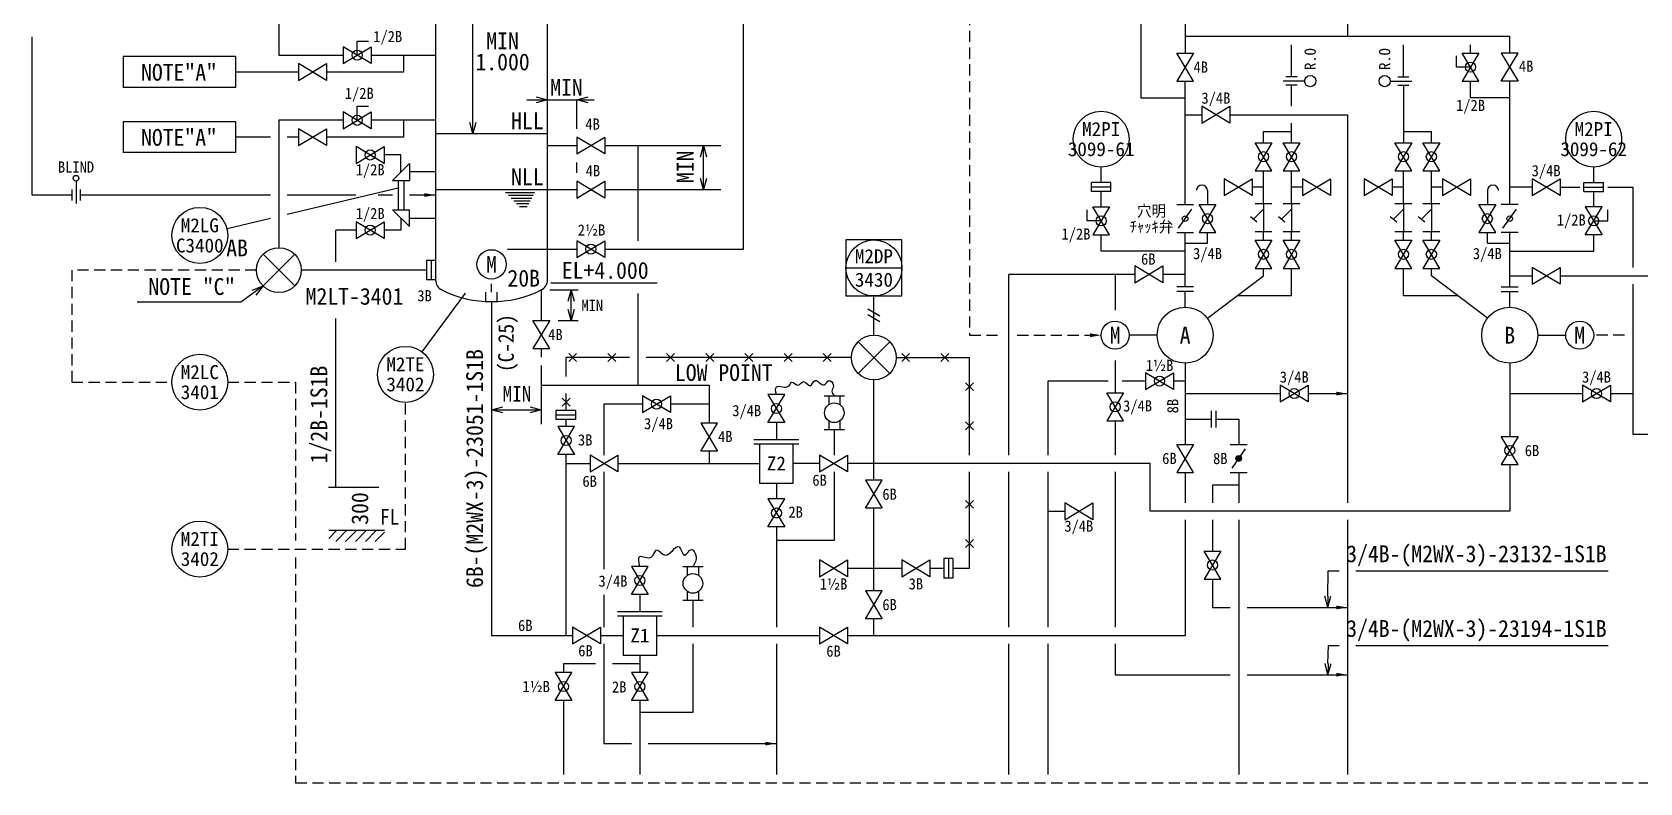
# Model space of a CAD drawing. Extents: x -5 to 813, y -6 to 574.
# Drawn here: x 158 to 445.3, y 196.9 to 330.9 of the extents above; entities that cross this region are included whole.
import ezdxf
from ezdxf.enums import TextEntityAlignment as Align

# ---------------------------------------------------------------- set-up
doc = ezdxf.new("R2010")
doc.units = 0
doc.header["$LTSCALE"] = 8
doc.header["$MEASUREMENT"] = 0
doc.linetypes.add('HIDDEN', pattern=[0.375, 0.25, -0.125])
doc.layers.get('0').update_dxf_attribs({"linetype": 'CONTINUOUS'})
for name, color, linetype in [('1', 7, 'CONTINUOUS'), ('2', 7, 'CONTINUOUS'), ('4', 7, 'CONTINUOUS'), ('5', 7, 'CONTINUOUS'), ('9', 7, 'CONTINUOUS')]:
    doc.layers.add(name, color=color, linetype=linetype)
doc.styles.get("Standard").update_dxf_attribs({"font": 'MS Gothic.ttf'})

# ---------------------------------------------------------------- blocks, each defined once
blk = doc.blocks.new('AR_OPEN')
at = {"color": 0}
for p, q in [((0, 0), (-1, 0.27)), ((-1, 0), (0, 0)), ((0, 0), (-1, -0.27))]:
    blk.add_line(p, q, dxfattribs=at)
blk = doc.blocks.new('_Open30')
at = {"color": 0, "linetype": 'ByBlock', "lineweight": -2}
for p, q in [((-1, 0.27), (0, 0)), ((0, 0), (-1, -0.27)), ((0, 0), (-1, 0))]:
    blk.add_line(p, q, dxfattribs=at)
blk = doc.blocks.new('計測設備一般_現場')
at = {"layer": '2', "color": 7}
blk.add_circle((625.98, 353.21), 5, dxfattribs=at)
for tag, p in [('TAG2', (625.98, 355.01)), ('TAG1', (625.98, 351.41))]:
    blk.add_attdef(tag, text='', height=2.5, dxfattribs=at).set_placement(p, align=Align.MIDDLE)
blk = doc.blocks.new('CRT_計器室')
at = {"layer": '4', "color": 7}
blk.add_line((503.83, 302.5), (513.83, 302.5), dxfattribs=at)
blk.add_lwpolyline([(503.83, 297.5), (513.83, 297.5), (513.83, 307.5), (503.83, 307.5)], close=True, dxfattribs=at)
blk.add_circle((508.83, 302.5), 5, dxfattribs=at)
blk.add_attdef('TAG15', text='', height=2.5, dxfattribs=at).set_placement((508.83, 304.6), align=Align.MIDDLE)
blk.add_attdef('TAG16', text='', height=2.5, dxfattribs=at).set_placement((508.83, 300.4), align=Align.MIDDLE_CENTER)

msp = doc.modelspace()

# ---------------------------------------------------------------- hatches: boundary and pattern name
at = {"layer": '1'}
h = msp.add_hatch(dxfattribs=at)
h.set_pattern_fill('ANSI37', scale=0.02, angle=90, style=0)
h.set_pattern_definition([(135, (552.4098, 205.135913), (-0.04490128, -0.04490128), []), (225, (552.4098, 205.135913), (0.04490128, -0.04490128), [])])
h.paths.add_polyline_path([(373.59, 255.31, 0.153915), (373.31, 255.22), (373.59, 254.81)])
h.paths.add_polyline_path([(373.59, 254.81), (374.09, 254.81, 0.414214), (373.59, 255.31)])
h.paths.add_polyline_path([(373.88, 254.4, 0.244698), (374.09, 254.81), (373.59, 254.81)])
h.paths.add_polyline_path([(373.59, 254.31, 0.153915), (373.88, 254.4), (373.59, 254.81)])
h.paths.add_polyline_path([(373.59, 254.81), (373.09, 254.81, 0.414214), (373.59, 254.31)])
h.paths.add_polyline_path([(373.31, 255.22, 0.244698), (373.09, 254.81), (373.59, 254.81)])
at = {"layer": '9'}
h = msp.add_hatch(dxfattribs=at)
h.set_pattern_fill('ANSI31', scale=10, style=0)
h.set_pattern_definition([(45, (-189.2891, -74.9078), (-0.8838835, 0.8838835), [])])
h.paths.add_polyline_path([(220.99, 242), (210.99, 242), (210.99, 240), (220.99, 240)])

# ---------------------------------------------------------------- linework, layer by layer
at = {"layer": '1', "color": 7}
for p, q in [((230.09, 478.94), (230.09, 286.69)), ((250.09, 286.69), (250.09, 478.94)), ((213.59, 328.31), (213.59, 325.31)), ((213.59, 325.31), (218.59, 328.31)), ((218.59, 325.31), (213.59, 328.31)), ((216.09, 326.81), (216.09, 329.31)), ((216.09, 329.31), (218.09, 329.31)), ((218.59, 328.31), (218.59, 325.31)), ((205.59, 325.31), (205.59, 322.31)), ((205.59, 322.31), (210.59, 325.31)), ((210.59, 322.31), (205.59, 325.31)), ((210.59, 325.31), (210.59, 322.31)), ((365.51, 322.19), (362.51, 327.19)), ((362.51, 327.19), (365.51, 327.19)), ((365.51, 327.19), (362.51, 322.19)), ((412.51, 324.69), (412.51, 326.69)), ((415.01, 324.69), (412.51, 324.69)), ((416.51, 322.19), (413.51, 327.19)), ((413.51, 327.19), (416.51, 327.19)), ((416.51, 327.19), (413.51, 322.19)), ((420.51, 322.19), (423.51, 327.19)), ((423.51, 327.19), (420.51, 327.19)), ((420.51, 327.19), (423.51, 322.19)), ((362.51, 322.19), (365.51, 322.19)), ((383.01, 322.19), (381.51, 322.19)), ((384.01, 322.94), (382.01, 322.94)), ((385.36, 322.19), (383.01, 322.19)), ((400.66, 322.19), (403.01, 322.19)), ((402.01, 322.94), (404.01, 322.94)), ((403.01, 322.19), (404.51, 322.19)), ((413.51, 322.19), (416.51, 322.19)), ((423.51, 322.19), (420.51, 322.19)), ((246.42, 318.86), (258.4, 318.86)), ((248.09, 319.4), (250.09, 318.86)), ((250.09, 318.86), (248.09, 318.33)), ((255.34, 318.86), (257.34, 319.4)), ((257.34, 318.33), (255.34, 318.86)), ((255.34, 313.68), (255.34, 318.86)), ((384.01, 321.44), (382.01, 321.44)), ((402.01, 321.44), (404.01, 321.44)), ((213.59, 316.69), (213.59, 313.69)), ((213.59, 313.69), (218.59, 316.69)), ((218.59, 313.69), (213.59, 316.69)), ((216.09, 315.19), (216.09, 317.69)), ((216.09, 317.69), (218.09, 317.69)), ((218.59, 316.69), (218.59, 313.69)), ((367.01, 317.69), (367.01, 314.69)), ((367.01, 314.69), (372.01, 317.69)), ((372.01, 314.69), (367.01, 317.69)), ((372.01, 317.69), (372.01, 314.69)), ((205.59, 313.69), (205.59, 310.69)), ((205.59, 310.69), (210.59, 313.69)), ((210.59, 310.69), (205.59, 313.69)), ((210.59, 313.69), (210.59, 310.69)), ((215.9, 310.5), (215.9, 307.5)), ((215.9, 307.5), (220.9, 310.5)), ((220.9, 307.5), (215.9, 310.5)), ((220.9, 310.5), (220.9, 307.5)), ((230.09, 312.81), (250.09, 312.81)), ((255.34, 312.18), (255.34, 309.18)), ((255.34, 309.18), (260.34, 312.18)), ((260.34, 309.18), (255.34, 312.18)), ((260.34, 312.18), (260.34, 309.18)), ((277.42, 308.68), (277.96, 310.68)), ((277.96, 302.81), (277.96, 310.7)), ((277.96, 310.68), (278.5, 308.68)), ((379.51, 306.19), (376.51, 311.19)), ((376.51, 311.19), (379.51, 311.19)), ((379.51, 311.19), (376.51, 306.19)), ((384.51, 306.19), (381.51, 311.19)), ((381.51, 311.19), (384.51, 311.19)), ((384.51, 311.19), (381.51, 306.19)), ((404.51, 306.19), (401.51, 311.19)), ((401.51, 311.19), (404.51, 311.19)), ((404.51, 311.19), (401.51, 306.19)), ((409.51, 306.19), (406.51, 311.19)), ((406.51, 311.19), (409.51, 311.19)), ((409.51, 311.19), (406.51, 306.19)), ((225.4, 307.47), (222.4, 304.47)), ((225.4, 307.47), (225.4, 304.47)), ((255.34, 305.81), (255.34, 307.68)), ((277.96, 302.81), (277.42, 304.81)), ((278.5, 304.81), (277.96, 302.81)), ((371.01, 304.74), (371.01, 301.74)), ((371.01, 301.74), (376.01, 304.74)), ((376.01, 301.74), (371.01, 304.74)), ((376.01, 304.74), (376.01, 301.74)), ((376.51, 306.19), (379.51, 306.19)), ((381.51, 306.19), (384.51, 306.19)), ((385.01, 304.74), (385.01, 301.74)), ((385.01, 301.74), (390.01, 304.74)), ((390.01, 301.74), (385.01, 304.74)), ((390.01, 304.74), (390.01, 301.74)), ((396.01, 304.74), (396.01, 301.74)), ((396.01, 301.74), (401.01, 304.74)), ((401.01, 301.74), (396.01, 304.74)), ((401.01, 304.74), (401.01, 301.74)), ((401.51, 306.19), (404.51, 306.19)), ((406.51, 306.19), (409.51, 306.19)), ((410.01, 304.74), (410.01, 301.74)), ((410.01, 301.74), (415.01, 304.74)), ((415.01, 301.74), (410.01, 304.74)), ((415.01, 304.74), (415.01, 301.74)), ((426.01, 304.74), (426.01, 301.74)), ((426.01, 301.74), (431.01, 304.74)), ((431.01, 301.74), (426.01, 304.74)), ((431.01, 304.74), (431.01, 301.74)), ((165.1, 302.85), (165.1, 300.85)), ((165.85, 304.35), (165.85, 301.85)), ((165.85, 301.85), (165.85, 300.35)), ((166.6, 302.85), (166.6, 300.85)), ((222.4, 304.47), (225.4, 304.47)), ((230.09, 302.81), (250.09, 302.81)), ((242.6, 302.31), (247.79, 302.31)), ((243.09, 301.81), (247.53, 301.81)), ((255.34, 304.31), (255.34, 301.31)), ((255.34, 301.31), (260.34, 304.31)), ((260.34, 301.31), (255.34, 304.31)), ((260.34, 304.31), (260.34, 301.31)), ((350.76, 304.07), (347.26, 304.07)), ((347.26, 302.47), (347.26, 304.07)), ((350.76, 303.27), (347.26, 303.27)), ((350.76, 302.47), (347.26, 302.47)), ((350.76, 302.47), (350.76, 304.07)), ((435.26, 304.07), (438.76, 304.07)), ((435.26, 302.47), (435.26, 304.07)), ((435.26, 303.27), (438.76, 303.27)), ((435.26, 302.47), (438.76, 302.47)), ((438.76, 302.47), (438.76, 304.07)), ((222.4, 299.23), (225.4, 299.23)), ((225.4, 296.23), (222.4, 299.23)), ((225.4, 296.23), (225.4, 299.23)), ((243.58, 301.31), (247.27, 301.31)), ((244.07, 300.81), (247, 300.81)), ((244.57, 300.31), (246.74, 300.31)), ((245.06, 299.81), (246.48, 299.81)), ((346.51, 297.23), (346.51, 299.23)), ((350.51, 294.73), (347.51, 299.73)), ((347.51, 299.73), (350.51, 299.73)), ((350.51, 299.73), (347.51, 294.73)), ((362.51, 300.13), (365.51, 300.13)), ((362.8, 295.91), (365.21, 299.35)), ((369.51, 295.13), (366.51, 300.13)), ((366.51, 300.13), (369.51, 300.13)), ((369.51, 300.13), (366.51, 295.13)), ((378.01, 299.3), (376.24, 297.53)), ((379.51, 300.3), (376.51, 300.3)), ((378.01, 300.3), (378.01, 295.3)), ((383.01, 299.3), (381.24, 297.53)), ((384.51, 300.3), (381.51, 300.3)), ((383.01, 300.3), (383.01, 295.3)), ((403.01, 299.3), (401.24, 297.53)), ((404.51, 300.3), (401.51, 300.3)), ((403.01, 300.3), (403.01, 295.3)), ((408.01, 299.3), (406.24, 297.53)), ((409.51, 300.3), (406.51, 300.3)), ((408.01, 300.3), (408.01, 295.3)), ((419.51, 295.13), (416.51, 300.13)), ((416.51, 300.13), (419.51, 300.13)), ((419.51, 300.13), (416.51, 295.13)), ((423.51, 300.13), (420.51, 300.13)), ((420.8, 295.91), (423.21, 299.35)), ((435.51, 294.73), (438.51, 299.73)), ((438.51, 299.73), (435.51, 299.73)), ((435.51, 299.73), (438.51, 294.73)), ((439.51, 297.23), (439.51, 299.23)), ((215.9, 297.09), (215.9, 294.09)), ((215.9, 294.09), (220.9, 297.09)), ((220.9, 294.09), (215.9, 297.09)), ((220.9, 297.09), (220.9, 294.09)), ((349.01, 297.23), (346.51, 297.23)), ((375.67, 298.01), (376.82, 297.05)), ((380.67, 298.01), (381.82, 297.05)), ((400.67, 298.01), (401.82, 297.05)), ((405.67, 298.01), (406.82, 297.05)), ((437.01, 297.23), (439.51, 297.23)), ((255.34, 293.69), (255.34, 290.69)), ((255.34, 290.69), (260.34, 293.69)), ((260.34, 290.69), (255.34, 293.69)), ((260.34, 293.69), (260.34, 290.69)), ((347.51, 294.73), (350.51, 294.73)), ((362.51, 295.13), (365.51, 295.13)), ((366.51, 295.13), (369.51, 295.13)), ((379.51, 295.3), (376.51, 295.3)), ((379.51, 288.76), (376.51, 293.76)), ((376.51, 293.76), (379.51, 293.76)), ((379.51, 293.76), (376.51, 288.76)), ((384.51, 295.3), (381.51, 295.3)), ((384.51, 288.76), (381.51, 293.76)), ((381.51, 293.76), (384.51, 293.76)), ((384.51, 293.76), (381.51, 288.76)), ((404.51, 295.3), (401.51, 295.3)), ((404.51, 288.76), (401.51, 293.76)), ((401.51, 293.76), (404.51, 293.76)), ((404.51, 293.76), (401.51, 288.76)), ((409.51, 295.3), (406.51, 295.3)), ((409.51, 288.76), (406.51, 293.76)), ((406.51, 293.76), (409.51, 293.76)), ((409.51, 293.76), (406.51, 288.76)), ((416.51, 295.13), (419.51, 295.13)), ((423.51, 295.13), (420.51, 295.13)), ((438.51, 294.73), (435.51, 294.73)), ((204.92, 291.27), (199.27, 285.61)), ((199.27, 291.27), (204.92, 285.61)), ((228.49, 290.18), (228.49, 286.68)), ((230.09, 290.18), (228.49, 290.18)), ((229.29, 290.18), (229.29, 286.68)), ((230.09, 290.18), (230.09, 286.68)), ((355.01, 289.18), (355.01, 286.18)), ((355.01, 286.18), (360.01, 289.18)), ((360.01, 286.18), (355.01, 289.18)), ((360.01, 289.18), (360.01, 286.18)), ((376.51, 288.76), (379.51, 288.76)), ((381.51, 288.76), (384.51, 288.76)), ((401.51, 288.76), (404.51, 288.76)), ((406.51, 288.76), (409.51, 288.76)), ((431.01, 285.92), (426.01, 288.92)), ((426.01, 288.92), (426.01, 285.92)), ((426.01, 285.92), (431.01, 288.92)), ((431.01, 288.92), (431.01, 285.92)), ((230.09, 286.68), (228.49, 286.68)), ((239.09, 282.84), (239.09, 284.49)), ((240.09, 284.49), (240.09, 285.99)), ((241.09, 282.84), (241.09, 284.49)), ((250.48, 284.9), (255.58, 284.9)), ((253.79, 282.88), (254.33, 284.88)), ((254.33, 279.42), (254.33, 284.9)), ((254.33, 284.88), (254.86, 282.88)), ((365.51, 285.44), (362.51, 285.44)), ((365.51, 284.64), (362.51, 284.64)), ((420.51, 285.44), (423.51, 285.44)), ((420.51, 284.64), (423.51, 284.64)), ((250.48, 274.42), (247.48, 279.42)), ((247.48, 279.42), (250.48, 279.42)), ((250.48, 279.42), (247.48, 274.42)), ((251.98, 279.42), (255.58, 279.42)), ((254.33, 279.42), (253.79, 281.42)), ((254.86, 281.42), (254.33, 279.42)), ((247.48, 274.42), (250.48, 274.42)), ((311.24, 275.66), (305.58, 270)), ((305.58, 275.66), (311.24, 270)), ((356.95, 270.13), (356.95, 267.13)), ((356.95, 267.13), (361.95, 270.13)), ((361.95, 267.13), (356.95, 270.13)), ((361.95, 270.13), (361.95, 267.13)), ((381.01, 267.9), (381.01, 264.9)), ((381.01, 264.9), (386.01, 267.9)), ((386.01, 264.9), (381.01, 267.9)), ((386.01, 267.9), (386.01, 264.9)), ((435.01, 267.9), (435.01, 264.9)), ((435.01, 264.9), (440.01, 267.9)), ((440.01, 264.9), (435.01, 267.9)), ((440.01, 267.9), (440.01, 264.9)), ((267.08, 266.01), (267.08, 263.01)), ((267.08, 263.01), (272.08, 266.01)), ((272.08, 263.01), (267.08, 266.01)), ((272.08, 266.01), (272.08, 263.01)), ((292.48, 266.22), (289.48, 266.22)), ((289.48, 266.22), (292.48, 261.22)), ((289.48, 261.22), (292.48, 266.22)), ((299.53, 265.97), (303.13, 265.97)), ((300.33, 265.97), (300.33, 264.41)), ((302.33, 265.97), (302.33, 264.41)), ((353.01, 261.54), (350.01, 266.54)), ((350.01, 266.54), (353.01, 266.54)), ((353.01, 266.54), (350.01, 261.54)), ((240.09, 263.48), (242.09, 264.01)), ((242.09, 262.94), (240.09, 263.48)), ((240.09, 263.48), (248.98, 263.48)), ((246.98, 264.01), (248.98, 263.48)), ((248.98, 263.48), (246.98, 262.94)), ((255.16, 263.36), (251.66, 263.36)), ((251.66, 261.76), (251.66, 263.36)), ((255.16, 262.56), (251.66, 262.56)), ((255.16, 261.76), (251.66, 261.76)), ((255.16, 261.76), (255.16, 263.36)), ((300.33, 261.54), (300.33, 259.97)), ((302.33, 261.54), (302.33, 259.97)), ((350.01, 261.54), (353.01, 261.54)), ((368.74, 260.34), (368.74, 263.34)), ((369.54, 260.34), (369.54, 263.34)), ((254.91, 260.52), (251.91, 260.52)), ((251.91, 260.52), (254.91, 255.52)), ((251.91, 255.52), (254.91, 260.52)), ((280.48, 261.09), (277.48, 261.09)), ((277.48, 261.09), (280.48, 256.09)), ((277.48, 256.09), (280.48, 261.09)), ((292.48, 261.22), (289.48, 261.22)), ((299.53, 259.97), (303.13, 259.97)), ((423.51, 253.75), (420.51, 258.75)), ((420.51, 258.75), (423.51, 258.75)), ((423.51, 258.75), (420.51, 253.75)), ((280.48, 256.09), (277.48, 256.09)), ((286.98, 258.22), (294.98, 258.22)), ((286.98, 257.42), (294.98, 257.42)), ((287.98, 257.42), (287.98, 250.42)), ((293.98, 250.42), (293.98, 257.42)), ((365.51, 252.31), (362.51, 257.31)), ((362.51, 257.31), (365.51, 257.31)), ((365.51, 257.31), (362.51, 252.31)), ((372.09, 257.31), (375.09, 257.31)), ((372.39, 253.09), (374.8, 256.53)), ((254.91, 255.52), (251.91, 255.52)), ((257.68, 255.42), (257.68, 252.42)), ((257.68, 252.42), (262.68, 255.42)), ((262.68, 252.42), (257.68, 255.42)), ((262.68, 255.42), (262.68, 252.42)), ((298.7, 255.42), (298.7, 252.42)), ((298.7, 252.42), (303.7, 255.42)), ((303.7, 252.42), (298.7, 255.42)), ((303.7, 255.42), (303.7, 252.42)), ((420.51, 253.75), (423.51, 253.75)), ((287.98, 250.42), (293.98, 250.42)), ((309.91, 250.92), (306.91, 250.92)), ((306.91, 250.92), (309.91, 245.92)), ((306.91, 245.92), (309.91, 250.92)), ((362.51, 252.31), (365.51, 252.31)), ((372.09, 252.31), (375.09, 252.31)), ((292.48, 247.58), (289.48, 247.58)), ((289.48, 247.58), (292.48, 242.58)), ((289.48, 242.58), (292.48, 247.58)), ((309.91, 245.92), (306.91, 245.92)), ((342.51, 246.88), (342.51, 243.88)), ((342.51, 243.88), (347.51, 246.88)), ((347.51, 243.88), (342.51, 246.88)), ((347.51, 246.88), (347.51, 243.88)), ((292.48, 242.58), (289.48, 242.58)), ((298.7, 236.71), (298.7, 233.71)), ((298.7, 233.71), (303.7, 236.71)), ((303.7, 233.71), (298.7, 236.71)), ((303.7, 236.71), (303.7, 233.71)), ((313.41, 236.71), (313.41, 233.71)), ((313.41, 233.71), (318.41, 236.71)), ((318.41, 233.71), (313.41, 236.71)), ((318.41, 236.71), (318.41, 233.71)), ((320.91, 236.96), (320.91, 233.46)), ((322.51, 236.96), (320.91, 236.96)), ((321.71, 236.96), (321.71, 233.46)), ((322.51, 236.96), (322.51, 233.46)), ((370.41, 233.29), (367.41, 238.29)), ((367.41, 238.29), (370.41, 238.29)), ((370.41, 238.29), (367.41, 233.29)), ((268.1, 235.51), (265.1, 235.51)), ((265.1, 235.51), (268.1, 230.51)), ((265.1, 230.51), (268.1, 235.51)), ((274.27, 235.51), (277.87, 235.51)), ((275.07, 235.51), (275.07, 233.95)), ((277.07, 235.51), (277.07, 233.95)), ((322.51, 233.46), (320.91, 233.46)), ((367.41, 233.29), (370.41, 233.29)), ((268.1, 230.51), (265.1, 230.51)), ((275.07, 231.08), (275.07, 229.51)), ((277.07, 231.08), (277.07, 229.51)), ((309.91, 231.21), (306.91, 231.21)), ((306.91, 231.21), (309.91, 226.21)), ((306.91, 226.21), (309.91, 231.21)), ((262.6, 227.51), (270.6, 227.51)), ((274.27, 229.51), (277.87, 229.51)), ((254.55, 224.71), (254.55, 221.71)), ((254.55, 221.71), (259.55, 224.71)), ((259.55, 221.71), (254.55, 224.71)), ((259.55, 224.71), (259.55, 221.71)), ((262.6, 226.71), (270.6, 226.71)), ((263.6, 226.71), (263.6, 219.71)), ((269.6, 219.71), (269.6, 226.71)), ((298.7, 224.71), (298.7, 221.71)), ((298.7, 221.71), (303.7, 224.71)), ((303.7, 221.71), (298.7, 224.71)), ((303.7, 224.71), (303.7, 221.71)), ((309.91, 226.21), (306.91, 226.21)), ((263.6, 219.71), (269.6, 219.71)), ((254.43, 216.59), (251.43, 216.59)), ((251.43, 216.59), (254.43, 211.59)), ((251.43, 211.59), (254.43, 216.59)), ((268.1, 216.59), (265.1, 216.59)), ((265.1, 216.59), (268.1, 211.59)), ((265.1, 211.59), (268.1, 216.59)), ((254.43, 211.59), (251.43, 211.59)), ((268.1, 211.59), (265.1, 211.59))]:
    msp.add_line(p, q, dxfattribs=at)
msp.add_lwpolyline([(197.65, 284.43), (195.27, 282.7), (176.75, 282.7)], dxfattribs=at)
for centre, radius in [((216.09, 326.81), 0.9), ((415.01, 324.69), 0.9), ((386.36, 322.19), 1), ((399.66, 322.19), 1), ((216.09, 315.19), 0.9), ((218.4, 309), 0.9), ((378.01, 308.69), 0.9), ((383.01, 308.69), 0.9), ((403.01, 308.69), 0.9), ((408.01, 308.69), 0.9), ((165.85, 304.85), 0.5), ((218.4, 295.59), 0.9), ((349.01, 297.23), 0.9), ((364.01, 297.63), 0.5), ((368.01, 297.63), 0.9), ((418.01, 297.63), 0.9), ((422.01, 297.63), 0.5), ((437.01, 297.23), 0.9), ((257.84, 292.19), 0.9), ((202.09, 288.44), 4), ((240.09, 289.47), 2.62), ((378.01, 291.26), 0.9), ((383.01, 291.26), 0.9), ((403.01, 291.26), 0.9), ((408.01, 291.26), 0.9), ((364.01, 276.82), 5), ((422.01, 276.82), 5), ((351.51, 276.82), 2.5), ((434.51, 276.82), 2.5), ((308.41, 272.83), 4), ((359.45, 268.63), 0.9), ((383.51, 266.4), 0.9), ((437.51, 266.4), 0.9), ((269.58, 264.51), 0.9), ((290.98, 263.72), 0.9), ((301.33, 262.97), 1.75), ((351.51, 264.04), 0.9), ((253.41, 258.02), 0.9), ((422.01, 256.25), 0.9), ((373.59, 254.81), 0.5), ((290.98, 245.08), 0.9), ((368.91, 235.79), 0.9), ((266.6, 233.01), 0.9), ((276.07, 232.51), 1.75), ((252.93, 214.09), 0.9), ((266.6, 214.09), 0.9)]:
    msp.add_circle(centre, radius, dxfattribs=at)
for centre, radius, start, end in [((232.09, 286.69), 2, 180, 243.6122), ((240.09, 302.81), 20, 243.6122, 296.3878), ((248.09, 286.69), 2, 296.3878, 0)]:
    msp.add_arc(centre, radius, start, end, dxfattribs=at)
at = {"layer": '2', "color": 7, "linetype": 'HIDDEN'}
for p, q in [((325.51, 385.19), (325.51, 276.82)), ((198.09, 288.44), (165.09, 288.44)), ((165.09, 288.44), (165.09, 268.44)), ((325.51, 276.82), (331.01, 276.82)), ((334.01, 276.82), (349.01, 276.82)), ((442.51, 276.82), (437.01, 276.82)), ((165.09, 268.44), (182.96, 268.44)), ((192.96, 268.44), (205.09, 268.44)), ((205.09, 268.44), (205.09, 240.15)), ((224.7, 238.65), (224.7, 264.83)), ((192.96, 238.65), (224.7, 238.65)), ((205.09, 237.15), (205.09, 196.91)), ((205.09, 196.91), (488.01, 196.91))]:
    msp.add_line(p, q, dxfattribs=at)
at = {"layer": '2', "color": 7}
for p, q in [((349.01, 304.07), (349.01, 306.82)), ((437.01, 304.07), (437.01, 306.82)), ((223.4, 303.05), (203.59, 298.35)), ((200.59, 297.64), (192.83, 295.8)), ((227.68, 273.85), (235.44, 284.31)), ((308.41, 276.83), (308.41, 283.83)), ((309.49, 280.2), (307.33, 281.45)), ((309.49, 279.2), (307.33, 280.45)), ((253.87, 273.54), (255.28, 272.12)), ((253.87, 272.12), (255.28, 273.54)), ((260.87, 273.54), (262.28, 272.12)), ((260.87, 272.12), (262.28, 273.54)), ((271.37, 273.54), (272.78, 272.12)), ((271.37, 272.12), (272.78, 273.54)), ((278.37, 273.54), (279.78, 272.12)), ((278.37, 272.12), (279.78, 273.54)), ((285.37, 273.54), (286.78, 272.12)), ((285.37, 272.12), (286.78, 273.54)), ((292.37, 273.54), (293.78, 272.12)), ((292.37, 272.12), (293.78, 273.54)), ((299.37, 273.54), (300.78, 272.12)), ((299.37, 272.12), (300.78, 273.54)), ((313.37, 273.54), (314.78, 272.12)), ((313.37, 272.12), (314.78, 273.54)), ((320.37, 273.54), (321.78, 272.12)), ((320.37, 272.12), (321.78, 273.54)), ((264.74, 272.83), (253.41, 272.83)), ((253.41, 269.42), (253.41, 272.83)), ((304.41, 272.83), (267.74, 272.83)), ((312.41, 272.83), (325.51, 272.83)), ((325.51, 255.42), (325.51, 272.83)), ((324.8, 268.33), (326.22, 266.92)), ((324.8, 266.92), (326.22, 268.33)), ((252.7, 265.6), (254.11, 264.18)), ((252.7, 264.18), (254.11, 265.6)), ((253.41, 263.36), (253.41, 266.42)), ((324.8, 261.33), (326.22, 259.92)), ((324.8, 259.92), (326.22, 261.33)), ((325.51, 235.21), (325.51, 252.42)), ((324.8, 247.33), (326.22, 245.92)), ((324.8, 245.92), (326.22, 247.33)), ((324.8, 240.33), (326.22, 238.92)), ((324.8, 238.92), (326.22, 240.33)), ((322.51, 235.21), (325.51, 235.21))]:
    msp.add_line(p, q, dxfattribs=at)
at = {"layer": '2', "color": 7, "linetype": 'HIDDEN'}
msp.add_solid([(347.01, 277.15), (349.01, 276.82), (347.01, 276.48)], dxfattribs=at)
at = {"layer": '5', "color": 7}
for p, q in [((285.09, 292.19), (285.09, 392.19)), ((393.01, 350.19), (393.01, 330.19)), ((202.09, 341.31), (202.09, 326.81)), ((356.08, 337.59), (356.08, 319.19)), ((364.01, 337.59), (364.01, 327.19)), ((158.01, 301.85), (158.01, 330.07)), ((364.01, 330.19), (422.01, 330.19)), ((383.01, 322.94), (383.01, 328.69)), ((403.01, 322.94), (403.01, 328.69)), ((415.01, 327.19), (415.01, 328.69)), ((422.01, 327.19), (422.01, 330.19)), ((202.09, 326.81), (213.59, 326.81)), ((218.59, 326.81), (230.09, 326.81)), ((224.34, 326.81), (224.34, 323.81)), ((205.59, 323.81), (194.34, 323.81)), ((224.34, 323.81), (210.59, 323.81)), ((364.01, 300.13), (364.01, 322.19)), ((415.01, 319.19), (415.01, 322.19)), ((422.01, 300.13), (422.01, 322.19)), ((356.08, 319.19), (364.01, 319.19)), ((383.01, 317.69), (383.01, 321.44)), ((403.01, 321.44), (403.01, 311.19)), ((422.01, 319.19), (415.01, 319.19)), ((364.01, 316.19), (367.01, 316.19)), ((372.01, 316.19), (393.01, 316.19)), ((393.01, 316.19), (393.01, 246.88)), ((213.59, 315.19), (202.09, 315.19)), ((202.09, 315.19), (202.09, 292.44)), ((230.09, 315.19), (218.59, 315.19)), ((224.34, 315.19), (224.34, 315.19)), ((224.34, 315.19), (224.34, 312.19)), ((378.01, 311.19), (378.01, 313.19)), ((378.01, 313.19), (383.01, 313.19)), ((383.01, 311.19), (383.01, 314.69)), ((403.01, 313.19), (408.01, 313.19)), ((408.01, 311.19), (408.01, 313.19)), ((200.59, 312.19), (194.34, 312.19)), ((205.59, 312.19), (203.59, 312.19)), ((224.34, 312.19), (210.59, 312.19)), ((250.09, 310.68), (255.34, 310.68)), ((260.34, 310.68), (281.04, 310.68)), ((266.24, 310.68), (266.24, 293.69)), ((223.9, 309), (220.9, 309)), ((223.9, 305.97), (223.9, 309)), ((230.09, 305.97), (225.4, 305.97)), ((378.01, 300.3), (378.01, 306.19)), ((383.01, 300.3), (383.01, 306.19)), ((403.01, 300.3), (403.01, 306.19)), ((408.01, 300.3), (408.01, 306.19)), ((165.1, 301.85), (158.01, 301.85)), ((200.59, 301.85), (166.6, 301.85)), ((215.86, 301.85), (203.59, 301.85)), ((222.4, 301.85), (219.86, 301.85)), ((223.4, 304.47), (223.4, 299.23)), ((224.4, 304.47), (224.4, 299.23)), ((230.09, 301.85), (225.4, 301.85)), ((250.09, 302.81), (255.34, 302.81)), ((260.34, 302.81), (281.04, 302.81)), ((349.01, 299.73), (349.01, 302.47)), ((368.01, 302.63), (368.01, 300.13)), ((378.01, 303.24), (376.01, 303.24)), ((385.01, 303.24), (383.01, 303.24)), ((403.01, 303.24), (401.01, 303.24)), ((410.01, 303.24), (408.01, 303.24)), ((418.01, 302.63), (418.01, 300.13)), ((426.01, 303.24), (422.01, 303.24)), ((431.01, 303.24), (434.51, 303.24)), ((437.01, 299.73), (437.01, 302.47)), ((439.51, 303.24), (444.01, 303.24)), ((444.01, 303.24), (444.01, 288.92)), ((223.9, 297.73), (223.9, 295.59)), ((225.4, 297.73), (230.09, 297.73)), ((215.9, 295.59), (212.28, 295.59)), ((212.28, 289.94), (212.28, 295.59)), ((223.9, 295.59), (220.9, 295.59)), ((349.01, 291.82), (349.01, 294.73)), ((364.01, 285.44), (364.01, 295.13)), ((364.01, 293.24), (368.01, 293.24)), ((368.01, 293.24), (368.01, 295.13)), ((378.01, 293.76), (378.01, 295.3)), ((383.01, 293.76), (383.01, 295.3)), ((403.01, 293.76), (403.01, 295.3)), ((408.01, 293.76), (408.01, 295.3)), ((418.01, 293.24), (418.01, 295.13)), ((418.01, 293.24), (422.01, 293.24)), ((422.01, 285.44), (422.01, 295.13)), ((437.01, 291.82), (437.01, 294.73)), ((242.93, 292.19), (255.34, 292.19)), ((260.34, 292.19), (285.09, 292.19)), ((364.01, 291.82), (349.01, 291.82)), ((422.01, 291.82), (437.01, 291.82)), ((228.49, 288.44), (206.09, 288.44)), ((355.01, 287.68), (332.51, 287.68)), ((332.51, 255.42), (332.51, 287.68)), ((351.51, 287.68), (351.51, 281.32)), ((364.01, 287.68), (360.01, 287.68)), ((367.99, 279.84), (378.01, 287.42)), ((378.01, 287.42), (378.01, 288.76)), ((383.01, 283.89), (383.01, 288.76)), ((403.01, 283.89), (403.01, 288.76)), ((408.01, 287.42), (408.01, 288.76)), ((418.02, 279.84), (408.01, 287.42)), ((422.01, 287.42), (426.01, 287.42)), ((431.01, 287.42), (451.01, 287.42)), ((248.98, 284.9), (248.98, 279.42)), ((364.01, 281.82), (364.01, 284.64)), ((422.01, 281.82), (422.01, 284.64)), ((444.01, 285.92), (444.01, 259.14)), ((240.09, 282.81), (240.09, 223.21)), ((266.24, 284.26), (266.24, 267.92)), ((373.34, 283.89), (383.01, 283.89)), ((403.01, 283.89), (412.68, 283.89)), ((212.28, 249.72), (212.28, 279.83)), ((359.01, 276.82), (354.01, 276.82)), ((427.01, 276.82), (432.01, 276.82)), ((248.98, 274.42), (248.98, 272.92)), ((248.98, 271.42), (248.98, 260.96)), ((351.51, 272.32), (351.51, 266.54)), ((364.01, 271.82), (364.01, 257.31)), ((422.01, 271.82), (422.01, 258.75)), ((248.98, 267.92), (278.98, 267.92)), ((278.98, 267.92), (278.98, 261.09)), ((308.41, 250.92), (308.41, 268.83)), ((339.51, 268.63), (339.51, 255.42)), ((350.26, 268.63), (339.51, 268.63)), ((356.95, 268.63), (352.76, 268.63)), ((364.01, 268.63), (361.95, 268.63)), ((267.08, 264.51), (260.18, 264.51)), ((260.18, 264.51), (260.18, 255.42)), ((278.98, 264.51), (272.08, 264.51)), ((364.01, 266.4), (381.01, 266.4)), ((386.01, 266.4), (393.01, 266.4)), ((422.01, 266.4), (435.01, 266.4)), ((440.01, 266.4), (444.01, 266.4)), ((253.41, 260.52), (253.41, 261.76)), ((351.51, 261.54), (351.51, 255.42)), ((364.01, 261.84), (368.74, 261.84)), ((369.54, 261.84), (373.59, 261.84)), ((373.59, 261.84), (373.59, 257.31)), ((290.98, 261.22), (290.98, 258.22)), ((301.33, 259.97), (301.33, 255.42)), ((444.01, 259.14), (451.01, 259.14)), ((278.98, 256.09), (278.98, 253.92)), ((253.41, 223.21), (253.41, 255.52)), ((253.41, 253.92), (257.68, 253.92)), ((262.68, 253.92), (287.98, 253.92)), ((298.7, 253.92), (293.98, 253.92)), ((357.76, 253.92), (303.7, 253.92)), ((357.76, 245.38), (357.76, 253.92)), ((422.01, 253.75), (422.01, 245.38)), ((260.18, 252.42), (260.18, 235.05)), ((290.98, 250.42), (290.98, 247.58)), ((301.33, 252.42), (301.33, 240.16)), ((332.51, 224.71), (332.51, 252.42)), ((339.51, 252.42), (339.51, 224.71)), ((351.51, 252.42), (351.51, 224.71)), ((364.01, 252.31), (364.01, 246.88)), ((373.59, 250.06), (368.91, 250.06)), ((368.91, 250.06), (368.91, 246.88)), ((373.59, 252.31), (373.59, 246.88)), ((308.41, 231.21), (308.41, 245.92)), ((339.51, 245.38), (342.51, 245.38)), ((422.01, 245.38), (357.76, 245.38)), ((290.98, 242.58), (290.98, 224.71)), ((364.01, 243.88), (364.01, 223.21)), ((368.91, 243.88), (368.91, 238.29)), ((373.59, 243.88), (373.59, 198.41)), ((393.01, 243.88), (393.01, 198.41)), ((301.33, 240.16), (290.98, 240.16)), ((303.7, 235.21), (313.41, 235.21)), ((318.41, 235.21), (320.91, 235.21)), ((368.91, 233.29), (368.91, 228.21)), ((260.18, 230.48), (260.18, 224.71)), ((266.6, 230.51), (266.6, 227.51)), ((276.07, 229.51), (276.07, 224.71)), ((368.91, 228.21), (372.09, 228.21)), ((375.09, 228.21), (393.01, 228.21)), ((308.41, 223.21), (308.41, 226.21)), ((240.09, 223.21), (254.55, 223.21)), ((259.55, 223.21), (263.6, 223.21)), ((260.18, 221.71), (260.18, 203.91)), ((269.6, 223.21), (298.7, 223.21)), ((276.07, 221.71), (276.07, 209.45)), ((290.98, 221.71), (290.98, 198.41)), ((303.7, 223.21), (364.01, 223.21)), ((332.51, 198.41), (332.51, 221.71)), ((339.51, 221.71), (339.51, 198.41)), ((351.51, 221.71), (351.51, 216.21)), ((266.6, 219.71), (266.6, 216.59)), ((258.68, 218.15), (252.93, 218.15)), ((252.93, 218.15), (252.93, 216.59)), ((266.6, 218.15), (261.68, 218.15)), ((351.51, 216.21), (372.09, 216.21)), ((375.09, 216.21), (393.01, 216.21)), ((252.93, 211.59), (252.93, 198.41)), ((266.6, 211.59), (266.6, 198.41)), ((276.07, 209.45), (266.6, 209.45)), ((260.18, 203.91), (265.1, 203.91)), ((268.1, 203.91), (290.98, 203.91))]:
    msp.add_line(p, q, dxfattribs=at)
for points in [[(236.75, 314.81), (236.75, 340.81)], [(389.52, 230.21), (389.58, 234.77), (391.51, 234.77)], [(389.58, 234.77), (391.51, 234.77)], [(394.51, 234.77), (439.58, 234.77)], [(389.54, 218.21), (389.63, 221.43), (391.51, 221.43)], [(389.63, 221.43), (391.51, 221.43)], [(394.51, 221.43), (439.58, 221.43)]]:
    msp.add_lwpolyline(points, dxfattribs=at)
for centre in [(367.01, 302.63), (419.01, 302.63)]:
    msp.add_arc(centre, 1, 0, 180, dxfattribs=at)
for points in [[(290.98, 266.22), (290.98, 267.61), (293.25, 267.8), (293.76, 268.44), (294.77, 267.89), (295.83, 268.53), (297.03, 267.8), (297.9, 268.72), (299.51, 267.94), (300.34, 268.72), (301.17, 267.84), (300.89, 266.83), (301.33, 265.97)], [(266.6, 235.51), (266.6, 237.34), (268.59, 237.2), (269.59, 238.48), (271.09, 237.55), (273.59, 239.05), (274.59, 237.55), (275.8, 238.55), (276.59, 237.48), (276.07, 235.51)]]:
    msp.add_spline(points, degree=3, dxfattribs=at)
for points in [[(228.09, 302.18), (230.09, 301.85), (228.09, 301.52)], [(391.01, 266.73), (393.01, 266.4), (391.01, 266.06)], [(391.01, 228.55), (393.01, 228.21), (391.01, 227.88)], [(391.01, 216.55), (393.01, 216.21), (391.01, 215.88)], [(288.98, 204.24), (290.98, 203.91), (288.98, 203.57)]]:
    msp.add_solid(points, dxfattribs=at)
at = {"layer": '9', "color": 7}
for p, q in [((194.34, 326.56), (174.29, 326.56)), ((174.29, 326.56), (174.29, 321.06)), ((194.34, 326.56), (194.34, 321.06)), ((194.34, 321.06), (174.29, 321.06)), ((194.34, 314.94), (174.29, 314.94)), ((174.29, 314.94), (174.29, 309.44)), ((194.34, 314.94), (194.34, 309.44)), ((194.34, 309.44), (174.29, 309.44)), ((250.69, 286.16), (269.71, 286.16)), ((210.98, 249.72), (219.96, 249.72)), ((210.99, 242), (220.99, 242))]:
    msp.add_line(p, q, dxfattribs=at)

# ---------------------------------------------------------------- block references
at = {"layer": '1', "color": 7, "xscale": 1.999999999999981, "yscale": 2, "zscale": 2, "rotation": 36.06737427692309}
msp.add_blockref('_Open30', (199.27, 285.61), dxfattribs=at)
at = {"layer": '2', "color": 7}
for p, values in [((-276.97, -41.39), {'TAG2': 'M2PI', 'TAG1': '3099-61'}), ((-188.97, -41.39), {'TAG2': 'M2PI', 'TAG1': '3099-62'}), ((-438.02, -58.57), {'TAG2': 'M2LG', 'TAG1': 'C3400'}), ((-438.02, -84.77), {'TAG2': 'M2LC', 'TAG1': '3401'}), ((-401.28, -83.38), {'TAG2': 'M2TE', 'TAG1': '3402'}), ((-438.02, -114.56), {'TAG2': 'M2TI', 'TAG1': '3402'})]:
    msp.add_blockref('計測設備一般_現場', p, dxfattribs=at).add_auto_attribs(values)
at = {"layer": '4', "color": 7}
msp.add_blockref('CRT_計器室', (-200.42, -13.67), dxfattribs=at).add_auto_attribs({'TAG15': 'M2DP', 'TAG16': '3430'})
at = {"layer": '5', "color": 7, "yscale": 2, "zscale": 2}
for name, p, xscale, rotation in [('_Open30', (236.75, 312.81), 2, 270), ('AR_OPEN', (389.49, 228.21), 2.000000000000039, 269.1382400972983), ('AR_OPEN', (389.49, 216.21), 1.999999999999945, 268.4341755070541)]:
    msp.add_blockref(name, p, dxfattribs=dict(at, xscale=xscale, rotation=rotation))

# ---------------------------------------------------------------- texts
at = {"layer": '1', "color": 7}
for s, height, width, p in [('1/2B', 2, 0.95, (221.54, 329.99)), ('MIN', 3, 0.95, (242.06, 329.38)), ('1.000', 3, 0.95, (242.06, 325.59)), ('4B', 2, 0.95, (366.81, 324.69)), ('4B', 2, 0.95, (424.94, 324.85)), ('MIN', 3, 0.95, (253.47, 321.07)), ('1/2B', 2, 0.95, (216.46, 319.84)), ('3/4B', 2, 0.95, (369.51, 318.99)), ('1/2B', 2, 0.95, (415.01, 317.69)), ('HLL', 3, 0.95, (246.48, 315.1)), ('4B', 2, 0.95, (258.15, 314.52)), ('BLIND', 2, 0.95, (165.85, 306.85)), ('1/2B', 2, 0.95, (218.4, 306.2)), ('3/4B', 2, 0.95, (428.51, 306.04)), ('NLL', 3, 0.95, (246.48, 305.1)), ('4B', 2, 0.95, (258.2, 306.19)), ('1/2B', 2, 0.95, (218.4, 298.39)), ('穴明', 2, 0.95, (358.01, 299.03)), ('2½B', 2, 0.95, (257.95, 295.6)), ('1/2B', 2, 0.95, (344.51, 294.73)), ('ﾁｬｯｷ弁', 2, 0.95, (358.01, 296.23)), ('1/2B', 2, 0.95, (433.01, 297.23)), ('M', 3, 0.95, (240.09, 289.47)), ('6B', 2, 0.95, (357.43, 290.4)), ('3/4B', 2, 0.95, (368.01, 291.24)), ('3/4B', 2, 0.95, (418.01, 291.24)), ('20B', 3, 0.95, (245.84, 286.97)), ('NOTE "C"', 3, 0.95, (186.54, 285.56)), ('M2LT-3401', 3, 0.95, (215.6, 283.74)), ('3B', 2, 0.95, (228.12, 283.85)), ('MIN', 2, 0.95, (258.08, 282.14)), ('4B', 2, 0.95, (251.5, 276.94)), ('M', 3, 0.95, (351.51, 276.82)), ('A', 3, 0.95, (364.01, 276.82)), ('B', 3, 0.95, (422.01, 276.82)), ('M', 3, 0.95, (434.51, 276.82)), ('1½B', 2, 0.95, (359.45, 271.43)), ('3/4B', 2, 0.95, (383.51, 269.2)), ('3/4B', 2, 0.95, (437.51, 269.2)), ('MIN', 2.8, 0.9, (244.63, 266.38)), ('3/4B', 2, 0.95, (285.68, 263.2)), ('3/4B', 2, 0.95, (355.51, 264.04)), ('3/4B', 2, 0.95, (269.92, 260.87)), ('3B', 2, 0.95, (256.82, 258.11)), ('4B', 2, 0.95, (281.85, 258.73)), ('6B', 2, 0.95, (361.21, 254.81)), ('6B', 2, 0.95, (425.99, 256.21)), ('6B', 2, 0.95, (257.62, 250.73)), ('6B', 2, 0.95, (298.7, 250.92)), ('6B', 2, 0.95, (311.21, 248.42)), ('2B', 2, 0.95, (294.43, 245.25)), ('3/4B', 2, 0.95, (345.01, 242.58)), ('3/4B', 2, 0.95, (261.78, 232.76)), ('1½B', 2, 0.95, (301.2, 232.41)), ('3B', 2, 0.95, (315.91, 232.41)), ('6B', 2, 0.95, (311.21, 228.71)), ('6B', 2, 0.95, (256.87, 220.47)), ('6B', 2, 0.95, (301.2, 220.41)), ('1½B', 2, 0.95, (248.06, 214.09)), ('2B', 2, 0.95, (262.9, 214.03))]:
    msp.add_text(s, height=height, dxfattribs=dict(at, width=width)).set_placement(p, align=Align.MIDDLE)
at = {"layer": '1', "color": 7, "width": 0.95}
for p in [(386.36, 324.19), (399.66, 324.19)]:
    msp.add_text('R.O', height=2, rotation=90, dxfattribs=at).set_placement(p, align=Align.MIDDLE_LEFT)
at = {"layer": '1', "color": 7}
for s, height, width, p in [('MIN', 3, 0.95, (274.69, 306.89)), ('(C-25)', 2.8, 0.9, (242.88, 275.41))]:
    msp.add_text(s, height=height, rotation=90, dxfattribs=dict(at, width=width)).set_placement(p, align=Align.MIDDLE)
at = {"layer": '1', "color": 7, "width": 0.95}
msp.add_text('8B', height=2, dxfattribs=at).set_placement((371.59, 254.81), align=Align.MIDDLE_RIGHT)
at = {"layer": '1', "color": 7}
for s, p in [('Z2', (290.98, 253.92)), ('Z1', (266.6, 223.21))]:
    msp.add_text(s, height=2.5, dxfattribs=at).set_placement(p, align=Align.MIDDLE)
at = {"layer": '2', "color": 7, "width": 0.95}
msp.add_text('AB', height=3, dxfattribs=at).set_placement((194.63, 292.4), align=Align.MIDDLE)
at = {"layer": '5', "color": 7, "width": 0.95}
msp.add_text('6B-(M2WX-3)-23051-1S1B', height=3, rotation=90, dxfattribs=at).set_placement((237.29, 253.01), align=Align.MIDDLE)
msp.add_text('8B', height=2, rotation=90, dxfattribs=at).set_placement((361.8, 265.46), align=Align.MIDDLE_RIGHT)
for s, height, p in [('3/4B-(M2WX-3)-23132-1S1B', 3, (416.06, 237.57)), ('6B', 2, (246.12, 224.99)), ('3/4B-(M2WX-3)-23194-1S1B', 3, (416.06, 224.23))]:
    msp.add_text(s, height=height, dxfattribs=at).set_placement(p, align=Align.MIDDLE)
at = {"layer": '9', "color": 7}
for s, height, width, p in [('NOTE"A"', 3, 0.95, (184.25, 323.81)), ('NOTE"A"', 3, 0.95, (184.25, 312.19)), ('EL+4.000', 3, 0.95, (260.4, 288.38)), ('LOW POINT', 3, 0.95, (281.58, 270.15)), ('FL', 2.8, 0.9, (221.88, 244.4))]:
    msp.add_text(s, height=height, dxfattribs=dict(at, width=width)).set_placement(p, align=Align.MIDDLE)
at = {"layer": '9', "color": 7, "width": 0.95}
for s, p in [('1/2B-1S1B', (209.48, 262.66)), ('300', (216.58, 245.88))]:
    msp.add_text(s, height=3, rotation=90, dxfattribs=at).set_placement(p, align=Align.MIDDLE)

doc.saveas('drawing.dxf')
